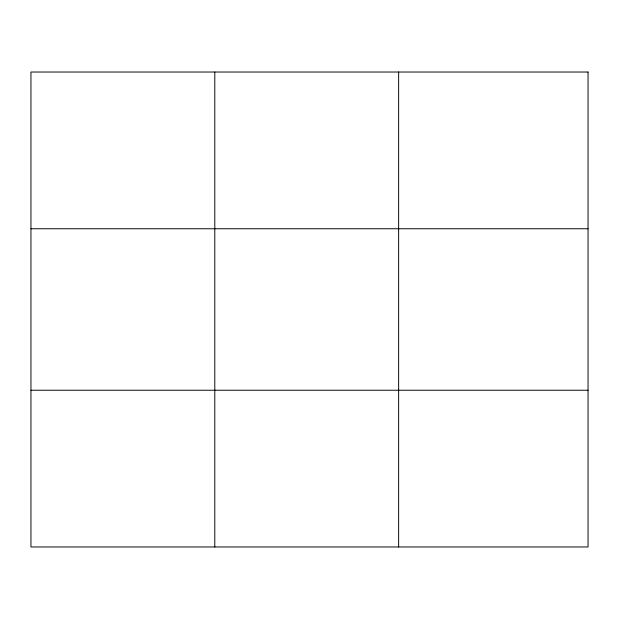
<?xml version="1.0" encoding="UTF-8"?>
<svg xmlns="http://www.w3.org/2000/svg" width="619" height="619" viewBox="0 0 619 619"><rect width="100%" height="100%" fill="white"/><g stroke="black" fill="none" stroke-linecap="round" stroke-linejoin="round"><path stroke-width="0.93" d="M214.793 546.972L214.793 72.028M398.636 546.972L398.636 72.028M30.95 228.759L588.05 228.759M30.95 390.241L588.05 390.241M588.05 72.028L588.05 546.972L30.95 546.972L30.95 72.028L588.05 72.028"/></g></svg>
